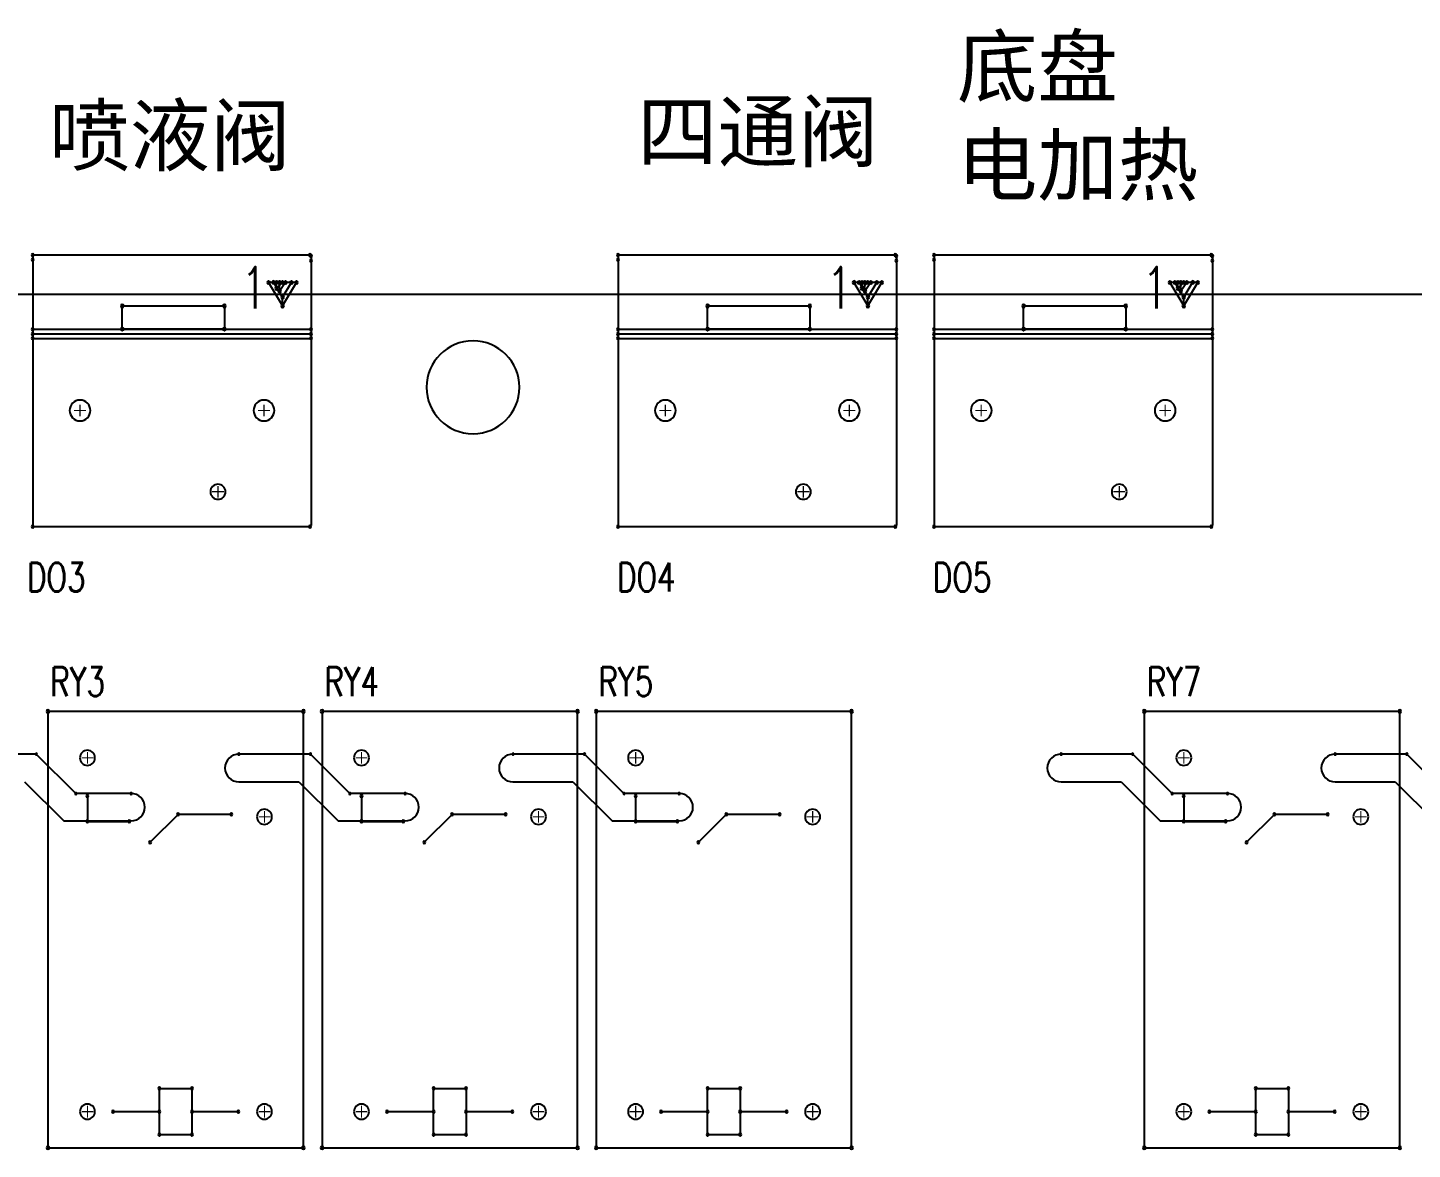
# Model space of a CAD drawing. Extents: x 2314 to 21015, y 153 to 5929.
# Drawn here: x 6420 to 8767, y 4027 to 5929 of the extents above; entities that cross this region are included whole.
import ezdxf

# ---------------------------------------------------------------- set-up
doc = ezdxf.new("R2010")
doc.units = 0
doc.header["$MEASUREMENT"] = 0
doc.layers.get('0').update_dxf_attribs({"linetype": 'CONTINUOUS'})
for name, color, linetype in [('BOARD_CUTOUT_00', 6, 'CONTINUOUS'), ('BOARD_OUTLINE_00', 6, 'CONTINUOUS'), ('DRIL_SYMBOL', 6, 'CONTINUOUS'), ('PART_NAME_26', 2, 'CONTINUOUS'), ('PART_TOP_2DLINE_00', 254, 'CONTINUOUS'), ('PART_TOP_2DLINE_26', 2, 'CONTINUOUS'), ('PART_TOP_COPPER_26', 2, 'CONTINUOUS'), ('PART_TOP_TEXT_26', 2, 'CONTINUOUS'), ('TAG_00', 6, 'CONTINUOUS'), ('TAG_01', 6, 'CONTINUOUS')]:
    doc.layers.add(name, color=color, linetype=linetype)
doc.styles.add('W10', font='simplex', dxfattribs={"width": 0.75})
doc.styles.add('W5', font='simplex', dxfattribs={"width": 0.75})

msp = doc.modelspace()

# ---------------------------------------------------------------- linework, layer by layer
at = {"color": 0}
for centre, radius, start, end in [((6429.1, 5543.3), 2, 0, 180), ((6429.1, 5543.3), 2, 0, 180), ((6429.1, 5543.3), 2, 180, 0), ((6429.1, 5543.3), 2, 180, 0), ((6898.8, 5543.3), 2, 0, 180), ((6898.8, 5543.3), 2, 0, 180), ((6898.8, 5543.3), 2, 180, 0), ((6898.8, 5543.3), 2, 180, 0), ((6900.8, 5541.3), 2, 0, 180), ((6900.8, 5541.3), 2, 180, 0), ((7421.2, 5543.3), 2, 0, 180), ((7421.2, 5543.3), 2, 0, 180), ((7421.2, 5543.3), 2, 180, 0), ((7421.2, 5543.3), 2, 180, 0), ((7890.9, 5543.3), 2, 0, 180), ((7890.9, 5543.3), 2, 180, 0), ((7890.9, 5543.3), 2, 0, 180), ((7890.9, 5543.3), 2, 180, 0), ((7892.9, 5541.3), 2, 0, 180), ((7892.9, 5541.3), 2, 180, 0), ((7956.6, 5543.3), 2, 0, 180), ((7956.6, 5543.3), 2, 0, 180), ((7956.6, 5543.3), 2, 180, 0), ((7956.6, 5543.3), 2, 180, 0), ((8426.4, 5543.3), 2, 0, 180), ((8426.4, 5543.3), 2, 0, 180), ((8426.4, 5543.3), 2, 180, 0), ((8426.4, 5543.3), 2, 180, 0), ((8428.4, 5541.3), 2, 0, 180), ((8428.4, 5541.3), 2, 180, 0), ((6429.1, 5535.4), 2, 0, 180), ((6429.1, 5535.4), 2, 180, 0), ((6900.8, 5533.4), 2, 0, 180), ((6900.8, 5533.4), 2, 180, 0), ((7421.2, 5535.4), 2, 0, 180), ((7421.2, 5535.4), 2, 180, 0), ((7892.9, 5533.4), 2, 0, 180), ((7892.9, 5533.4), 2, 180, 0), ((7956.6, 5535.4), 2, 0, 180), ((7956.6, 5535.4), 2, 180, 0), ((8428.4, 5533.4), 2, 0, 180), ((8428.4, 5533.4), 2, 180, 0), ((6828.7, 5496.7), 2.5, 0, 180), ((6828.7, 5496.7), 2.5, 180, 0), ((6837.4, 5496.7), 2.5, 0, 180), ((6837.4, 5496.7), 2.5, 180, 0), ((6842.4, 5496.7), 2, 0, 180), ((6842.4, 5496.7), 2, 180, 0), ((6847.4, 5496.7), 2.5, 0, 180), ((6847.4, 5496.7), 2.5, 180, 0), ((6847.4, 5496.7), 2, 0, 180), ((6847.4, 5496.7), 2, 180, 0), ((6852.4, 5496.7), 2.5, 0, 180), ((6852.4, 5496.7), 2.5, 180, 0), ((6857.4, 5496.7), 2.5, 0, 180), ((6857.4, 5496.7), 2.5, 180, 0), ((6867.4, 5496.7), 2.5, 0, 180), ((6867.4, 5496.7), 2.5, 180, 0), ((6876, 5496.7), 2.5, 0, 180), ((6876, 5496.7), 2.5, 180, 0), ((7820.9, 5496.7), 2.5, 0, 180), ((7820.9, 5496.7), 2.5, 180, 0), ((7829.5, 5496.7), 2.5, 0, 180), ((7829.5, 5496.7), 2.5, 180, 0), ((7834.5, 5496.7), 2, 0, 180), ((7834.5, 5496.7), 2, 180, 0), ((7839.5, 5496.7), 2.5, 0, 180), ((7839.5, 5496.7), 2.5, 180, 0), ((7839.5, 5496.7), 2, 0, 180), ((7839.5, 5496.7), 2, 180, 0), ((7844.5, 5496.7), 2.5, 0, 180), ((7844.5, 5496.7), 2.5, 180, 0), ((7849.5, 5496.7), 2.5, 0, 180), ((7849.5, 5496.7), 2.5, 180, 0), ((7859.5, 5496.7), 2.5, 0, 180), ((7859.5, 5496.7), 2.5, 180, 0), ((7868.1, 5496.7), 2.5, 0, 180), ((7868.1, 5496.7), 2.5, 180, 0), ((8356.3, 5496.7), 2.5, 0, 180), ((8356.3, 5496.7), 2.5, 180, 0), ((8364.9, 5496.7), 2.5, 0, 180), ((8364.9, 5496.7), 2.5, 180, 0), ((8369.9, 5496.7), 2, 0, 180), ((8369.9, 5496.7), 2, 180, 0), ((8374.9, 5496.7), 2.5, 0, 180), ((8374.9, 5496.7), 2.5, 180, 0), ((8374.9, 5496.7), 2, 0, 180), ((8374.9, 5496.7), 2, 180, 0), ((8379.9, 5496.7), 2.5, 0, 180), ((8379.9, 5496.7), 2.5, 180, 0), ((8384.9, 5496.7), 2.5, 0, 180), ((8384.9, 5496.7), 2.5, 180, 0), ((8394.9, 5496.7), 2.5, 0, 180), ((8394.9, 5496.7), 2.5, 180, 0), ((8403.5, 5496.7), 2.5, 0, 180), ((8403.5, 5496.7), 2.5, 180, 0), ((6842.4, 5486.7), 2.5, 0, 180), ((6842.4, 5486.7), 2.5, 180, 0), ((6842.4, 5486.7), 2, 0, 180), ((6842.4, 5486.7), 2, 180, 0), ((6847.4, 5481.7), 2.5, 0, 180), ((6847.4, 5481.7), 2.5, 180, 0), ((6852.4, 5471.7), 2.5, 0, 180), ((6852.4, 5471.7), 2.5, 180, 0), ((6852.4, 5471.7), 2, 0, 180), ((6852.4, 5471.7), 2, 180, 0), ((7834.5, 5486.7), 2.5, 0, 180), ((7834.5, 5486.7), 2.5, 180, 0), ((7834.5, 5486.7), 2, 0, 180), ((7834.5, 5486.7), 2, 180, 0), ((7839.5, 5481.7), 2.5, 0, 180), ((7839.5, 5481.7), 2.5, 180, 0), ((7844.5, 5471.7), 2.5, 0, 180), ((7844.5, 5471.7), 2.5, 180, 0), ((7844.5, 5471.7), 2, 0, 180), ((7844.5, 5471.7), 2, 180, 0), ((8369.9, 5486.7), 2.5, 0, 180), ((8369.9, 5486.7), 2.5, 180, 0), ((8369.9, 5486.7), 2, 0, 180), ((8369.9, 5486.7), 2, 180, 0), ((8374.9, 5481.7), 2.5, 0, 180), ((8374.9, 5481.7), 2.5, 180, 0), ((8379.9, 5471.7), 2.5, 0, 180), ((8379.9, 5471.7), 2.5, 180, 0), ((8379.9, 5471.7), 2, 0, 180), ((8379.9, 5471.7), 2, 180, 0), ((6580.7, 5456.7), 2.5, 0, 180), ((6580.7, 5456.7), 2.5, 180, 0), ((6753.9, 5456.7), 2.5, 0, 180), ((6753.9, 5456.7), 2.5, 180, 0), ((6852.4, 5456.7), 2.5, 0, 180), ((6852.4, 5456.7), 2.5, 180, 0), ((6852.4, 5456.7), 2, 0, 180), ((6852.4, 5456.7), 2, 180, 0), ((7572.8, 5456.7), 2.5, 0, 180), ((7572.8, 5456.7), 2.5, 180, 0), ((7746.1, 5456.7), 2.5, 0, 180), ((7746.1, 5456.7), 2.5, 180, 0), ((7844.5, 5456.7), 2.5, 0, 180), ((7844.5, 5456.7), 2.5, 180, 0), ((7844.5, 5456.7), 2, 0, 180), ((7844.5, 5456.7), 2, 180, 0), ((8108.3, 5456.7), 2.5, 0, 180), ((8108.3, 5456.7), 2.5, 180, 0), ((8281.5, 5456.7), 2.5, 0, 180), ((8281.5, 5456.7), 2.5, 180, 0), ((8379.9, 5456.7), 2.5, 0, 180), ((8379.9, 5456.7), 2.5, 180, 0), ((8379.9, 5456.7), 2, 0, 180), ((8379.9, 5456.7), 2, 180, 0), ((6429.1, 5417.3), 2, 0, 180), ((6429.1, 5417.3), 2, 180, 0), ((6429.1, 5409.4), 2, 0, 180), ((6429.1, 5409.4), 2, 180, 0), ((6429.1, 5401.6), 2, 0, 180), ((6429.1, 5401.6), 2, 180, 0), ((6580.7, 5417.3), 2.5, 0, 180), ((6580.7, 5417.3), 2.5, 180, 0), ((6753.9, 5417.3), 2.5, 0, 180), ((6753.9, 5417.3), 2.5, 180, 0), ((6900.8, 5417.3), 2, 0, 180), ((6900.8, 5417.3), 2, 180, 0), ((6900.8, 5409.4), 2, 0, 180), ((6900.8, 5409.4), 2, 180, 0), ((6900.8, 5401.6), 2, 0, 180), ((6900.8, 5401.6), 2, 180, 0), ((7421.2, 5417.3), 2, 0, 180), ((7421.2, 5417.3), 2, 180, 0), ((7421.2, 5409.4), 2, 0, 180), ((7421.2, 5409.4), 2, 180, 0), ((7421.2, 5401.6), 2, 0, 180), ((7421.2, 5401.6), 2, 180, 0), ((7572.8, 5417.3), 2.5, 0, 180), ((7572.8, 5417.3), 2.5, 180, 0), ((7746.1, 5417.3), 2.5, 0, 180), ((7746.1, 5417.3), 2.5, 180, 0), ((7892.9, 5417.3), 2, 0, 180), ((7892.9, 5417.3), 2, 180, 0), ((7892.9, 5409.4), 2, 0, 180), ((7892.9, 5409.4), 2, 180, 0), ((7892.9, 5401.6), 2, 0, 180), ((7892.9, 5401.6), 2, 180, 0), ((7956.6, 5417.3), 2, 0, 180), ((7956.6, 5417.3), 2, 180, 0), ((7956.6, 5409.4), 2, 0, 180), ((7956.6, 5409.4), 2, 180, 0), ((7956.6, 5401.6), 2, 0, 180), ((7956.6, 5401.6), 2, 180, 0), ((8108.3, 5417.3), 2.5, 0, 180), ((8108.3, 5417.3), 2.5, 180, 0), ((8281.5, 5417.3), 2.5, 0, 180), ((8281.5, 5417.3), 2.5, 180, 0), ((8428.4, 5417.3), 2, 0, 180), ((8428.4, 5417.3), 2, 180, 0), ((8428.4, 5409.4), 2, 0, 180), ((8428.4, 5409.4), 2, 180, 0), ((8428.4, 5401.6), 2, 0, 180), ((8428.4, 5401.6), 2, 180, 0), ((6509.1, 5279.5), 17.7, 0, 180), ((6820.9, 5279.5), 17.7, 0, 180), ((7501.2, 5279.5), 17.7, 0, 180), ((7813, 5279.5), 17.7, 0, 180), ((8036.6, 5279.5), 17.7, 0, 180), ((8348.4, 5279.5), 17.7, 0, 180), ((6509.1, 5279.5), 17.7, 180, 0), ((6820.9, 5279.5), 17.7, 180, 0), ((7501.2, 5279.5), 17.7, 180, 0), ((7813, 5279.5), 17.7, 180, 0), ((8036.6, 5279.5), 17.7, 180, 0), ((8348.4, 5279.5), 17.7, 180, 0), ((6742.9, 5141.7), 12.8, 0, 180), ((6742.9, 5141.7), 12.8, 180, 0), ((7735, 5141.7), 12.8, 0, 180), ((7735, 5141.7), 12.8, 180, 0), ((8270.5, 5141.7), 12.8, 0, 180), ((8270.5, 5141.7), 12.8, 180, 0), ((6429.1, 5082.7), 2, 0, 180), ((6429.1, 5082.7), 2, 180, 0), ((6898.8, 5082.7), 2, 0, 180), ((6898.8, 5082.7), 2, 180, 0), ((7421.2, 5082.7), 2, 0, 180), ((7421.2, 5082.7), 2, 180, 0), ((7890.9, 5082.7), 2, 0, 180), ((7890.9, 5082.7), 2, 180, 0), ((7956.6, 5082.7), 2, 0, 180), ((7956.6, 5082.7), 2, 180, 0), ((8426.4, 5082.7), 2, 0, 180), ((8426.4, 5082.7), 2, 180, 0), ((6454.7, 4769.3), 2.5, 0, 180), ((6454.7, 4769.3), 2.5, 180, 0), ((6887.8, 4769.3), 2.5, 0, 180), ((6887.8, 4769.3), 2.5, 180, 0), ((6919.3, 4769.3), 2.5, 0, 180), ((6919.3, 4769.3), 2.5, 180, 0), ((7352.4, 4769.3), 2.5, 0, 180), ((7352.4, 4769.3), 2.5, 180, 0), ((7383.9, 4769.3), 2.5, 0, 180), ((7383.9, 4769.3), 2.5, 180, 0), ((7816.9, 4769.3), 2.5, 0, 180), ((7816.9, 4769.3), 2.5, 180, 0), ((8313, 4769.3), 2.5, 0, 180), ((8313, 4769.3), 2.5, 180, 0), ((8746.1, 4769.3), 2.5, 0, 180), ((8746.1, 4769.3), 2.5, 180, 0), ((6435, 4696.8), 1.48, 0, 180), ((6435, 4696.8), 1.48, 180, 0), ((6521.7, 4690.5), 12.8, 0, 180), ((6778.4, 4696.8), 1.48, 0, 180), ((6778.4, 4696.8), 1.48, 180, 0), ((6899.6, 4696.8), 1.48, 0, 180), ((6899.6, 4696.8), 1.48, 180, 0), ((6986.2, 4690.5), 12.8, 0, 180), ((7242.9, 4696.8), 1.48, 0, 180), ((7242.9, 4696.8), 1.48, 180, 0), ((7364.2, 4696.8), 1.48, 0, 180), ((7364.2, 4696.8), 1.48, 180, 0), ((7450.8, 4690.5), 12.8, 0, 180), ((8172.1, 4696.8), 1.48, 0, 180), ((8172.1, 4696.8), 1.48, 180, 0), ((8293.3, 4696.8), 1.48, 0, 180), ((8293.3, 4696.8), 1.48, 180, 0), ((8379.9, 4690.5), 12.8, 0, 180), ((8636.6, 4696.8), 1.48, 0, 180), ((8636.6, 4696.8), 1.48, 180, 0), ((8757.9, 4696.8), 1.48, 0, 180), ((8757.9, 4696.8), 1.48, 180, 0), ((6521.7, 4690.5), 12.8, 180, 0), ((6986.2, 4690.5), 12.8, 180, 0), ((7450.8, 4690.5), 12.8, 180, 0), ((8379.9, 4690.5), 12.8, 180, 0), ((6502, 4629.9), 1.48, 0, 180), ((6502, 4629.9), 1.48, 180, 0), ((6521.7, 4626), 2, 0, 180), ((6521.7, 4626), 2, 180, 0), ((6595.7, 4629.9), 1.48, 0, 180), ((6595.7, 4629.9), 1.48, 180, 0), ((6966.5, 4629.9), 1.48, 0, 180), ((6966.5, 4629.9), 1.48, 180, 0), ((6986.2, 4626), 2, 0, 180), ((6986.2, 4626), 2, 180, 0), ((7060.2, 4629.9), 1.48, 0, 180), ((7060.2, 4629.9), 1.48, 180, 0), ((7431.1, 4629.9), 1.48, 0, 180), ((7431.1, 4629.9), 1.48, 180, 0), ((7450.8, 4626), 2, 0, 180), ((7450.8, 4626), 2, 180, 0), ((7524.8, 4629.9), 1.48, 0, 180), ((7524.8, 4629.9), 1.48, 180, 0), ((8360.2, 4629.9), 1.48, 0, 180), ((8360.2, 4629.9), 1.48, 180, 0), ((8379.9, 4626), 2, 0, 180), ((8379.9, 4626), 2, 180, 0), ((8453.9, 4629.9), 1.48, 0, 180), ((8453.9, 4629.9), 1.48, 180, 0), ((6821.7, 4590.5), 12.8, 0, 180), ((7286.2, 4590.5), 12.8, 0, 180), ((7750.8, 4590.5), 12.8, 0, 180), ((8679.9, 4590.5), 12.8, 0, 180), ((6521.7, 4582.7), 2, 0, 180), ((6521.7, 4582.7), 2, 180, 0), ((6592.5, 4582.7), 2, 0, 180), ((6592.5, 4582.7), 2, 180, 0), ((6675.2, 4594.5), 2, 0, 180), ((6675.2, 4594.5), 2, 0, 180), ((6675.2, 4594.5), 2, 180, 0), ((6675.2, 4594.5), 2, 180, 0), ((6765.8, 4594.5), 2, 0, 180), ((6765.8, 4594.5), 2, 180, 0), ((6821.7, 4590.5), 12.8, 180, 0), ((6986.2, 4582.7), 2, 0, 180), ((6986.2, 4582.7), 2, 180, 0), ((7057.1, 4582.7), 2, 0, 180), ((7057.1, 4582.7), 2, 180, 0), ((7139.8, 4594.5), 2, 0, 180), ((7139.8, 4594.5), 2, 0, 180), ((7139.8, 4594.5), 2, 180, 0), ((7139.8, 4594.5), 2, 180, 0), ((7230.3, 4594.5), 2, 0, 180), ((7230.3, 4594.5), 2, 180, 0), ((7286.2, 4590.5), 12.8, 180, 0), ((7450.8, 4582.7), 2, 0, 180), ((7450.8, 4582.7), 2, 180, 0), ((7521.7, 4582.7), 2, 0, 180), ((7521.7, 4582.7), 2, 180, 0), ((7604.3, 4594.5), 2, 0, 180), ((7604.3, 4594.5), 2, 0, 180), ((7604.3, 4594.5), 2, 180, 0), ((7604.3, 4594.5), 2, 180, 0), ((7694.9, 4594.5), 2, 0, 180), ((7694.9, 4594.5), 2, 180, 0), ((7750.8, 4590.5), 12.8, 180, 0), ((8379.9, 4582.7), 2, 0, 180), ((8379.9, 4582.7), 2, 180, 0), ((8450.8, 4582.7), 2, 0, 180), ((8450.8, 4582.7), 2, 180, 0), ((8533.5, 4594.5), 2, 0, 180), ((8533.5, 4594.5), 2, 0, 180), ((8533.5, 4594.5), 2, 180, 0), ((8533.5, 4594.5), 2, 180, 0), ((8624, 4594.5), 2, 0, 180), ((8624, 4594.5), 2, 180, 0), ((8679.9, 4590.5), 12.8, 180, 0), ((6628, 4547.2), 2, 0, 180), ((6628, 4547.2), 2, 180, 0), ((7092.5, 4547.2), 2, 0, 180), ((7092.5, 4547.2), 2, 180, 0), ((7557.1, 4547.2), 2, 0, 180), ((7557.1, 4547.2), 2, 180, 0), ((8486.2, 4547.2), 2, 0, 180), ((8486.2, 4547.2), 2, 180, 0), ((6643.7, 4129.9), 2, 0, 180), ((6698.8, 4129.9), 2, 0, 180), ((7108.3, 4129.9), 2, 0, 180), ((7163.4, 4129.9), 2, 0, 180), ((7572.8, 4129.9), 2, 0, 180), ((7628, 4129.9), 2, 0, 180), ((8502, 4129.9), 2, 0, 180), ((8557.1, 4129.9), 2, 0, 180), ((6643.7, 4129.9), 2, 180, 0), ((6698.8, 4129.9), 2, 180, 0), ((7108.3, 4129.9), 2, 180, 0), ((7163.4, 4129.9), 2, 180, 0), ((7572.8, 4129.9), 2, 180, 0), ((7628, 4129.9), 2, 180, 0), ((8502, 4129.9), 2, 180, 0), ((8557.1, 4129.9), 2, 180, 0), ((6521.7, 4090.5), 12.8, 0, 180), ((6521.7, 4090.5), 12.8, 180, 0), ((6565, 4090.5), 2, 0, 180), ((6565, 4090.5), 2, 180, 0), ((6643.7, 4090.5), 2, 0, 180), ((6643.7, 4090.5), 2, 180, 0), ((6698.8, 4090.5), 2, 0, 180), ((6698.8, 4090.5), 2, 180, 0), ((6777.6, 4090.5), 2, 0, 180), ((6777.6, 4090.5), 2, 180, 0), ((6821.7, 4090.5), 12.8, 0, 180), ((6821.7, 4090.5), 12.8, 180, 0), ((6986.2, 4090.5), 12.8, 0, 180), ((6986.2, 4090.5), 12.8, 180, 0), ((7029.5, 4090.5), 2, 0, 180), ((7029.5, 4090.5), 2, 180, 0), ((7108.3, 4090.5), 2, 0, 180), ((7108.3, 4090.5), 2, 180, 0), ((7163.4, 4090.5), 2, 0, 180), ((7163.4, 4090.5), 2, 180, 0), ((7242.1, 4090.5), 2, 0, 180), ((7242.1, 4090.5), 2, 180, 0), ((7286.2, 4090.5), 12.8, 0, 180), ((7286.2, 4090.5), 12.8, 180, 0), ((7450.8, 4090.5), 12.8, 0, 180), ((7450.8, 4090.5), 12.8, 180, 0), ((7494.1, 4090.5), 2, 0, 180), ((7494.1, 4090.5), 2, 180, 0), ((7572.8, 4090.5), 2, 0, 180), ((7572.8, 4090.5), 2, 180, 0), ((7628, 4090.5), 2, 0, 180), ((7628, 4090.5), 2, 180, 0), ((7706.7, 4090.5), 2, 0, 180), ((7706.7, 4090.5), 2, 180, 0), ((7750.8, 4090.5), 12.8, 0, 180), ((7750.8, 4090.5), 12.8, 180, 0), ((8379.9, 4090.5), 12.8, 0, 180), ((8379.9, 4090.5), 12.8, 180, 0), ((8423.2, 4090.5), 2, 0, 180), ((8423.2, 4090.5), 2, 180, 0), ((8502, 4090.5), 2, 0, 180), ((8502, 4090.5), 2, 180, 0), ((8557.1, 4090.5), 2, 0, 180), ((8557.1, 4090.5), 2, 180, 0), ((8635.8, 4090.5), 2, 0, 180), ((8635.8, 4090.5), 2, 180, 0), ((8679.9, 4090.5), 12.8, 0, 180), ((8679.9, 4090.5), 12.8, 180, 0), ((6643.7, 4051.2), 2, 0, 180), ((6643.7, 4051.2), 2, 180, 0), ((6698.8, 4051.2), 2, 0, 180), ((6698.8, 4051.2), 2, 180, 0), ((7108.3, 4051.2), 2, 0, 180), ((7108.3, 4051.2), 2, 180, 0), ((7163.4, 4051.2), 2, 0, 180), ((7163.4, 4051.2), 2, 180, 0), ((7572.8, 4051.2), 2, 0, 180), ((7572.8, 4051.2), 2, 180, 0), ((7628, 4051.2), 2, 0, 180), ((7628, 4051.2), 2, 180, 0), ((8502, 4051.2), 2, 0, 180), ((8502, 4051.2), 2, 180, 0), ((8557.1, 4051.2), 2, 0, 180), ((8557.1, 4051.2), 2, 180, 0), ((6454.7, 4029.1), 2.5, 0, 180), ((6454.7, 4029.1), 2.5, 180, 0), ((6887.8, 4029.1), 2.5, 0, 180), ((6887.8, 4029.1), 2.5, 180, 0), ((6919.3, 4029.1), 2.5, 0, 180), ((6919.3, 4029.1), 2.5, 180, 0), ((7352.4, 4029.1), 2.5, 0, 180), ((7352.4, 4029.1), 2.5, 180, 0), ((7383.9, 4029.1), 2.5, 0, 180), ((7383.9, 4029.1), 2.5, 180, 0), ((7816.9, 4029.1), 2.5, 0, 180), ((7816.9, 4029.1), 2.5, 180, 0), ((8313, 4029.1), 2.5, 0, 180), ((8313, 4029.1), 2.5, 180, 0), ((8746.1, 4029.1), 2.5, 0, 180), ((8746.1, 4029.1), 2.5, 180, 0)]:
    msp.add_arc(centre, radius, start, end, dxfattribs=at)
at = {"layer": 'BOARD_CUTOUT_00', "color": 0}
for start, end in [(0, 180), (180, 0)]:
    msp.add_arc((7175.2, 5318.9), 78.7, start, end, dxfattribs=at)
at = {"layer": 'BOARD_OUTLINE_00', "color": 0}
msp.add_line((10364.2, 5476.4), (3435, 5476.4), dxfattribs=at)
at = {"layer": 'DRIL_SYMBOL', "color": 0, "const_width": 2}
for points in [[(6499.1, 5279.5), (6519.1, 5279.5)], [(6509.1, 5269.5), (6509.1, 5289.5)], [(6810.9, 5279.5), (6830.9, 5279.5)], [(6820.9, 5269.5), (6820.9, 5289.5)], [(7491.2, 5279.5), (7511.2, 5279.5)], [(7501.2, 5269.5), (7501.2, 5289.5)], [(7803, 5279.5), (7823, 5279.5)], [(7813, 5269.5), (7813, 5289.5)], [(8026.6, 5279.5), (8046.6, 5279.5)], [(8036.6, 5269.5), (8036.6, 5289.5)], [(8338.4, 5279.5), (8358.4, 5279.5)], [(8348.4, 5269.5), (8348.4, 5289.5)], [(6732.9, 5141.7), (6752.9, 5141.7)], [(6742.9, 5131.7), (6742.9, 5151.7)], [(7725, 5141.7), (7745, 5141.7)], [(7735, 5131.7), (7735, 5151.7)], [(8260.5, 5141.7), (8280.5, 5141.7)], [(8270.5, 5131.7), (8270.5, 5151.7)], [(6521.7, 4680.5), (6521.7, 4700.5)], [(6986.2, 4680.5), (6986.2, 4700.5)], [(7450.8, 4680.5), (7450.8, 4700.5)], [(8379.9, 4680.5), (8379.9, 4700.5)], [(6511.7, 4690.5), (6531.7, 4690.5)], [(6976.2, 4690.5), (6996.2, 4690.5)], [(7440.8, 4690.5), (7460.8, 4690.5)], [(8369.9, 4690.5), (8389.9, 4690.5)], [(6821.7, 4580.5), (6821.7, 4600.5)], [(7286.2, 4580.5), (7286.2, 4600.5)], [(7750.8, 4580.5), (7750.8, 4600.5)], [(8679.9, 4580.5), (8679.9, 4600.5)], [(6811.7, 4590.5), (6831.7, 4590.5)], [(7276.2, 4590.5), (7296.2, 4590.5)], [(7740.8, 4590.5), (7760.8, 4590.5)], [(8669.9, 4590.5), (8689.9, 4590.5)], [(6511.7, 4090.5), (6531.7, 4090.5)], [(6521.7, 4080.5), (6521.7, 4100.5)], [(6811.7, 4090.5), (6831.7, 4090.5)], [(6821.7, 4080.5), (6821.7, 4100.5)], [(6976.2, 4090.5), (6996.2, 4090.5)], [(6986.2, 4080.5), (6986.2, 4100.5)], [(7276.2, 4090.5), (7296.2, 4090.5)], [(7286.2, 4080.5), (7286.2, 4100.5)], [(7440.8, 4090.5), (7460.8, 4090.5)], [(7450.8, 4080.5), (7450.8, 4100.5)], [(7740.8, 4090.5), (7760.8, 4090.5)], [(7750.8, 4080.5), (7750.8, 4100.5)], [(8369.9, 4090.5), (8389.9, 4090.5)], [(8379.9, 4080.5), (8379.9, 4100.5)], [(8669.9, 4090.5), (8689.9, 4090.5)], [(8679.9, 4080.5), (8679.9, 4100.5)]]:
    msp.add_lwpolyline(points, dxfattribs=at)
at = {"layer": 'PART_TOP_2DLINE_00', "color": 0}
for p, q in [((6435, 4696.8), (6313.8, 4696.8)), ((6502, 4629.9), (6435, 4696.8)), ((6899.6, 4696.8), (6778.4, 4696.8)), ((6966.5, 4629.9), (6899.6, 4696.8)), ((7364.2, 4696.8), (7242.9, 4696.8)), ((7431.1, 4629.9), (7364.2, 4696.8)), ((8293.3, 4696.8), (8172.1, 4696.8)), ((8360.2, 4629.9), (8293.3, 4696.8)), ((8757.9, 4696.8), (8636.6, 4696.8)), ((8824.8, 4629.9), (8757.9, 4696.8)), ((6415.3, 4649.6), (6481.8, 4583.4)), ((6778.4, 4649.6), (6879.8, 4649.6)), ((6879.8, 4649.6), (6946.4, 4583.4)), ((7242.9, 4649.6), (7344.4, 4649.6)), ((7344.4, 4649.6), (7410.9, 4583.4)), ((8172.1, 4649.6), (8273.5, 4649.6)), ((8273.5, 4649.6), (8340.1, 4583.4)), ((8636.6, 4649.6), (8738.1, 4649.6)), ((8738.1, 4649.6), (8804.6, 4583.4)), ((6595.7, 4629.9), (6502, 4629.9)), ((7060.2, 4629.9), (6966.5, 4629.9)), ((7524.8, 4629.9), (7431.1, 4629.9)), ((8453.9, 4629.9), (8360.2, 4629.9)), ((6481.8, 4583.4), (6595.7, 4583.4)), ((6946.4, 4583.4), (7060.2, 4583.4)), ((7410.9, 4583.4), (7524.8, 4583.4)), ((8340.1, 4583.4), (8453.9, 4583.4))]:
    msp.add_line(p, q, dxfattribs=at)
for centre, radius, start, end in [((6778.4, 4673.2), 23.6, 90, 270), ((7242.9, 4673.2), 23.6, 90, 270), ((8172.1, 4673.2), 23.6, 90, 270), ((8636.6, 4673.2), 23.6, 90, 270), ((6595.7, 4606.7), 23.2, 270, 90), ((7060.2, 4606.7), 23.2, 270, 90), ((7524.8, 4606.7), 23.2, 270, 90), ((8453.9, 4606.7), 23.2, 270, 90)]:
    msp.add_arc(centre, radius, start, end, dxfattribs=at)
at = {"layer": 'PART_TOP_2DLINE_26', "color": 0}
for p, q in [((6429.1, 5543.3), (6898.8, 5543.3)), ((6429.1, 5543.3), (6429.1, 5535.4)), ((6898.8, 5543.3), (6900.8, 5541.3)), ((6900.8, 5541.3), (6900.8, 5533.4)), ((7421.2, 5543.3), (7890.9, 5543.3)), ((7421.2, 5543.3), (7421.2, 5535.4)), ((7890.9, 5543.3), (7892.9, 5541.3)), ((7892.9, 5541.3), (7892.9, 5533.4)), ((7956.6, 5543.3), (8426.4, 5543.3)), ((7956.6, 5543.3), (7956.6, 5535.4)), ((8426.4, 5543.3), (8428.4, 5541.3)), ((8428.4, 5541.3), (8428.4, 5533.4)), ((6429.1, 5535.4), (6429.1, 5478.2)), ((6900.8, 5533.4), (6900.8, 5476.3)), ((7421.2, 5535.4), (7421.2, 5478.2)), ((7892.9, 5533.4), (7892.9, 5476.3)), ((7956.6, 5535.4), (7956.6, 5478.2)), ((8428.4, 5533.4), (8428.4, 5476.3)), ((6876, 5496.7), (6828.7, 5496.7)), ((6828.7, 5496.7), (6852.4, 5456.7)), ((6852.4, 5496.7), (6837.4, 5496.7)), ((6837.4, 5496.7), (6842.4, 5486.7)), ((6842.4, 5486.7), (6842.4, 5496.7)), ((6842.4, 5496.7), (6847.4, 5496.7)), ((6852.4, 5496.7), (6842.4, 5486.7)), ((6847.4, 5496.7), (6857.4, 5496.7)), ((6847.4, 5481.7), (6847.4, 5496.7)), ((6847.4, 5496.7), (6852.4, 5496.7)), ((6857.4, 5496.7), (6847.4, 5481.7)), ((6857.4, 5496.7), (6852.4, 5496.7)), ((6852.4, 5471.7), (6867.4, 5496.7)), ((6852.4, 5456.7), (6876, 5496.7)), ((6867.4, 5496.7), (6857.4, 5496.7)), ((7868.1, 5496.7), (7820.9, 5496.7)), ((7820.9, 5496.7), (7844.5, 5456.7)), ((7844.5, 5496.7), (7829.5, 5496.7)), ((7829.5, 5496.7), (7834.5, 5486.7)), ((7834.5, 5486.7), (7834.5, 5496.7)), ((7834.5, 5496.7), (7839.5, 5496.7)), ((7844.5, 5496.7), (7834.5, 5486.7)), ((7839.5, 5496.7), (7849.5, 5496.7)), ((7839.5, 5481.7), (7839.5, 5496.7)), ((7839.5, 5496.7), (7844.5, 5496.7)), ((7849.5, 5496.7), (7839.5, 5481.7)), ((7849.5, 5496.7), (7844.5, 5496.7)), ((7844.5, 5471.7), (7859.5, 5496.7)), ((7844.5, 5456.7), (7868.1, 5496.7)), ((7859.5, 5496.7), (7849.5, 5496.7)), ((8403.5, 5496.7), (8356.3, 5496.7)), ((8356.3, 5496.7), (8379.9, 5456.7)), ((8379.9, 5496.7), (8364.9, 5496.7)), ((8364.9, 5496.7), (8369.9, 5486.7)), ((8369.9, 5486.7), (8369.9, 5496.7)), ((8369.9, 5496.7), (8374.9, 5496.7)), ((8379.9, 5496.7), (8369.9, 5486.7)), ((8374.9, 5496.7), (8384.9, 5496.7)), ((8374.9, 5481.7), (8374.9, 5496.7)), ((8374.9, 5496.7), (8379.9, 5496.7)), ((8384.9, 5496.7), (8374.9, 5481.7)), ((8384.9, 5496.7), (8379.9, 5496.7)), ((8379.9, 5471.7), (8394.9, 5496.7)), ((8379.9, 5456.7), (8403.5, 5496.7)), ((8394.9, 5496.7), (8384.9, 5496.7)), ((6429.1, 5478.2), (6429.1, 5399.5)), ((6842.4, 5486.7), (6847.4, 5481.7)), ((6847.4, 5481.7), (6842.4, 5486.7)), ((6842.4, 5486.7), (6852.4, 5471.7)), ((6852.4, 5456.7), (6852.4, 5471.7)), ((6900.8, 5476.3), (6900.8, 5399.5)), ((7421.2, 5478.2), (7421.2, 5399.5)), ((7834.5, 5486.7), (7839.5, 5481.7)), ((7839.5, 5481.7), (7834.5, 5486.7)), ((7834.5, 5486.7), (7844.5, 5471.7)), ((7844.5, 5456.7), (7844.5, 5471.7)), ((7892.9, 5476.3), (7892.9, 5399.5)), ((7956.6, 5478.2), (7956.6, 5399.5)), ((8369.9, 5486.7), (8374.9, 5481.7)), ((8374.9, 5481.7), (8369.9, 5486.7)), ((8369.9, 5486.7), (8379.9, 5471.7)), ((8379.9, 5456.7), (8379.9, 5471.7)), ((8428.4, 5476.3), (8428.4, 5399.5)), ((6429.1, 5417.3), (6900.8, 5417.3)), ((6429.1, 5409.4), (6900.8, 5409.4)), ((6429.1, 5401.6), (6900.8, 5401.6)), ((6429.1, 5399.5), (6429.1, 5099.5)), ((6900.8, 5399.5), (6900.8, 5099.5)), ((7421.2, 5417.3), (7892.9, 5417.3)), ((7421.2, 5409.4), (7892.9, 5409.4)), ((7421.2, 5401.6), (7892.9, 5401.6)), ((7421.2, 5399.5), (7421.2, 5099.5)), ((7892.9, 5399.5), (7892.9, 5099.5)), ((7956.6, 5417.3), (8428.4, 5417.3)), ((7956.6, 5409.4), (8428.4, 5409.4)), ((7956.6, 5401.6), (8428.4, 5401.6)), ((7956.6, 5399.5), (7956.6, 5099.5)), ((8428.4, 5399.5), (8428.4, 5099.5)), ((6429.1, 5099.5), (6429.1, 5082.7)), ((6900.8, 5099.5), (6900.8, 5084.6)), ((7421.2, 5099.5), (7421.2, 5082.7)), ((7892.9, 5099.5), (7892.9, 5084.6)), ((7956.6, 5099.5), (7956.6, 5082.7)), ((8428.4, 5099.5), (8428.4, 5084.6)), ((6429.1, 5082.7), (6898.8, 5082.7)), ((6900.8, 5084.6), (6898.8, 5082.7)), ((7421.2, 5082.7), (7890.9, 5082.7)), ((7892.9, 5084.6), (7890.9, 5082.7)), ((7956.6, 5082.7), (8426.4, 5082.7)), ((8428.4, 5084.6), (8426.4, 5082.7)), ((6887.8, 4769.3), (6454.7, 4769.3)), ((6454.7, 4769.3), (6454.7, 4029.1)), ((6887.8, 4029.1), (6887.8, 4769.3)), ((7352.4, 4769.3), (6919.3, 4769.3)), ((6919.3, 4769.3), (6919.3, 4029.1)), ((7352.4, 4029.1), (7352.4, 4769.3)), ((7816.9, 4769.3), (7383.9, 4769.3)), ((7383.9, 4769.3), (7383.9, 4029.1)), ((7816.9, 4029.1), (7816.9, 4769.3)), ((8746.1, 4769.3), (8313, 4769.3)), ((8313, 4769.3), (8313, 4029.1)), ((8746.1, 4029.1), (8746.1, 4769.3)), ((6521.7, 4626), (6521.7, 4582.7)), ((6986.2, 4626), (6986.2, 4582.7)), ((7450.8, 4626), (7450.8, 4582.7)), ((8379.9, 4626), (8379.9, 4582.7)), ((6521.7, 4582.7), (6592.5, 4582.7)), ((6675.2, 4594.5), (6628, 4547.2)), ((6765.8, 4594.5), (6675.2, 4594.5)), ((6986.2, 4582.7), (7057.1, 4582.7)), ((7139.8, 4594.5), (7092.5, 4547.2)), ((7230.3, 4594.5), (7139.8, 4594.5)), ((7450.8, 4582.7), (7521.7, 4582.7)), ((7604.3, 4594.5), (7557.1, 4547.2)), ((7694.9, 4594.5), (7604.3, 4594.5)), ((8379.9, 4582.7), (8450.8, 4582.7)), ((8533.5, 4594.5), (8486.2, 4547.2)), ((8624, 4594.5), (8533.5, 4594.5)), ((6643.7, 4129.9), (6698.8, 4129.9)), ((6643.7, 4051.2), (6643.7, 4129.9)), ((6698.8, 4129.9), (6698.8, 4051.2)), ((7108.3, 4129.9), (7163.4, 4129.9)), ((7108.3, 4051.2), (7108.3, 4129.9)), ((7163.4, 4129.9), (7163.4, 4051.2)), ((7572.8, 4129.9), (7628, 4129.9)), ((7572.8, 4051.2), (7572.8, 4129.9)), ((7628, 4129.9), (7628, 4051.2)), ((8502, 4129.9), (8557.1, 4129.9)), ((8502, 4051.2), (8502, 4129.9)), ((8557.1, 4129.9), (8557.1, 4051.2)), ((6565, 4090.5), (6643.7, 4090.5)), ((6698.8, 4090.5), (6777.6, 4090.5)), ((7029.5, 4090.5), (7108.3, 4090.5)), ((7163.4, 4090.5), (7242.1, 4090.5)), ((7494.1, 4090.5), (7572.8, 4090.5)), ((7628, 4090.5), (7706.7, 4090.5)), ((8423.2, 4090.5), (8502, 4090.5)), ((8557.1, 4090.5), (8635.8, 4090.5)), ((6698.8, 4051.2), (6643.7, 4051.2)), ((7163.4, 4051.2), (7108.3, 4051.2)), ((7628, 4051.2), (7572.8, 4051.2)), ((8557.1, 4051.2), (8502, 4051.2)), ((6454.7, 4029.1), (6887.8, 4029.1)), ((6919.3, 4029.1), (7352.4, 4029.1)), ((7383.9, 4029.1), (7816.9, 4029.1)), ((8313, 4029.1), (8746.1, 4029.1))]:
    msp.add_line(p, q, dxfattribs=at)
at = {"layer": 'PART_TOP_COPPER_26', "color": 0}
for p, q in [((6580.7, 5456.7), (6753.9, 5456.7)), ((6580.7, 5417.3), (6580.7, 5456.7)), ((6753.9, 5456.7), (6753.9, 5417.3)), ((7572.8, 5456.7), (7746.1, 5456.7)), ((7572.8, 5417.3), (7572.8, 5456.7)), ((7746.1, 5456.7), (7746.1, 5417.3)), ((8108.3, 5456.7), (8281.5, 5456.7)), ((8108.3, 5417.3), (8108.3, 5456.7)), ((8281.5, 5456.7), (8281.5, 5417.3)), ((6753.9, 5417.3), (6580.7, 5417.3)), ((7746.1, 5417.3), (7572.8, 5417.3)), ((8281.5, 5417.3), (8108.3, 5417.3))]:
    msp.add_line(p, q, dxfattribs=at)
at = {"layer": 'TAG_00', "color": 0}
for p, q in [((6820.9, 5279.5), (6820.9, 5279.5)), ((7813, 5279.5), (7813, 5279.5)), ((8348.4, 5279.5), (8348.4, 5279.5))]:
    msp.add_line(p, q, dxfattribs=at)
at = {"layer": 'TAG_01', "color": 0}
for p, q in [((6820.9, 5279.5), (6820.9, 5279.5)), ((7813, 5279.5), (7813, 5279.5)), ((8348.4, 5279.5), (8348.4, 5279.5))]:
    msp.add_line(p, q, dxfattribs=at)

# ---------------------------------------------------------------- texts
at = {"linetype": 'Continuous', "char_height": 100, "attachment_point": 1}
for s, insert, width in [('{\\fSimSun|b0|i0|c134|p2;底盘\\P电加热}', (7995.4, 5912.7), 480.921), ('{\\fSimSun|b0|i0|c134|p2;喷液阀}', (6457, 5796), 423.866), ('{\\fSimSun|b0|i0|c134|p2;四通阀}', (7453.4, 5802.7), 525.371)]:
    msp.add_mtext(s, dxfattribs=dict(at, insert=insert, width=width))
at = {"layer": 'PART_NAME_26', "color": 0, "width": 0.75}
for s, style, p in [('DO3', 'W10', (6419.3, 4972.4)), ('DO4', 'W10', (7419.3, 4972.4)), ('DO5', 'W10', (7954.7, 4972.4)), ('RY3', 'W5', (6458.7, 4795.3)), ('RY4', 'W5', (6923.2, 4795.3)), ('RY5', 'W5', (7387.8, 4795.3)), ('RY7', 'W5', (8316.9, 4795.3))]:
    msp.add_text(s, height=49, dxfattribs=dict(at, style=style)).set_placement(p)
at = {"layer": 'PART_TOP_TEXT_26', "color": 0, "style": 'W10', "width": 0.75}
for p in [(6781.5, 5452.7), (7773.6, 5452.7), (8309.1, 5452.7)]:
    msp.add_text('1', height=70, dxfattribs=at).set_placement(p)

doc.saveas('drawing.dxf')
